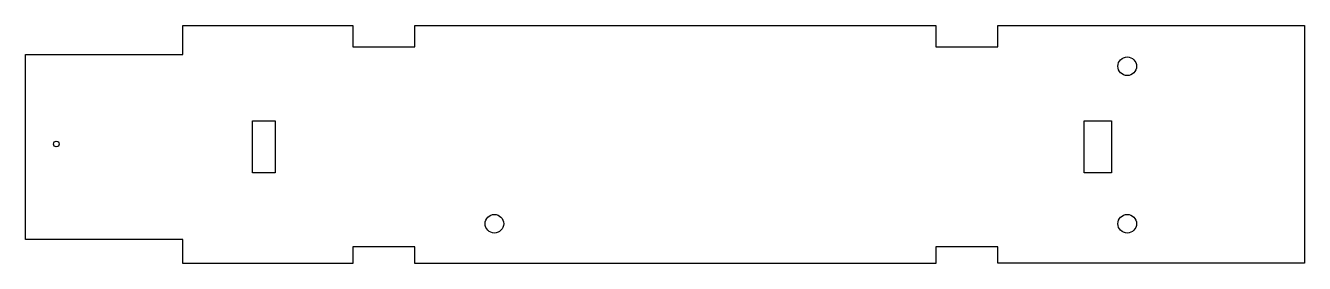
# Model space of a CAD drawing. Header units: millimetres. Extents: x -15 to 89, y -9 to 10.
import ezdxf

# ---------------------------------------------------------------- set-up
doc = ezdxf.new("R2010")
doc.units = ezdxf.units.MM

msp = doc.modelspace()

# ---------------------------------------------------------------- linework, layer by layer
at = {"color": 7, "linetype": 'Continuous', "lineweight": 25}
for p, q in [((-1.84, 9.78), (11.85, 9.78)), ((-1.84, 7.46), (-1.84, 9.78)), ((11.85, 9.78), (11.85, 8.06)), ((16.85, 9.78), (58.81, 9.78)), ((16.85, 8.06), (16.85, 9.78)), ((58.81, 9.78), (58.81, 8.06)), ((63.81, 9.78), (88.52, 9.78)), ((63.81, 8.06), (63.81, 9.78)), ((88.52, 9.78), (88.52, -9.39)), ((-14.51, -7.46), (-14.51, 7.46)), ((-14.51, 7.46), (-1.84, 7.46)), ((11.85, 8.06), (16.85, 8.06)), ((58.81, 8.06), (63.81, 8.06)), ((3.77, -2.09), (3.77, 2.09)), ((3.77, 2.09), (5.59, 2.09)), ((5.59, 2.09), (5.59, -2.09)), ((70.77, -2.09), (70.77, 2.09)), ((70.77, 2.09), (72.97, 2.09)), ((72.97, 2.09), (72.97, -2.09)), ((5.59, -2.09), (3.77, -2.09)), ((72.97, -2.09), (70.77, -2.09)), ((-1.84, -7.46), (-14.51, -7.46)), ((-1.84, -9.4), (-1.84, -7.46)), ((11.85, -8.06), (11.85, -9.4)), ((16.85, -8.06), (11.85, -8.06)), ((16.85, -9.4), (16.85, -8.06)), ((58.81, -8.06), (58.81, -9.4)), ((63.81, -8.06), (58.81, -8.06)), ((63.81, -9.39), (63.81, -8.06)), ((11.85, -9.4), (-1.84, -9.4)), ((58.81, -9.4), (16.85, -9.4)), ((88.52, -9.39), (63.81, -9.39))]:
    msp.add_line(p, q, dxfattribs=at)
for centre, radius in [((74.24, 6.5), 0.75), ((-12.03, 0.23), 0.23), ((23.26, -6.2), 0.75), ((74.24, -6.2), 0.75)]:
    msp.add_circle(centre, radius, dxfattribs=at)

doc.saveas('drawing.dxf')
